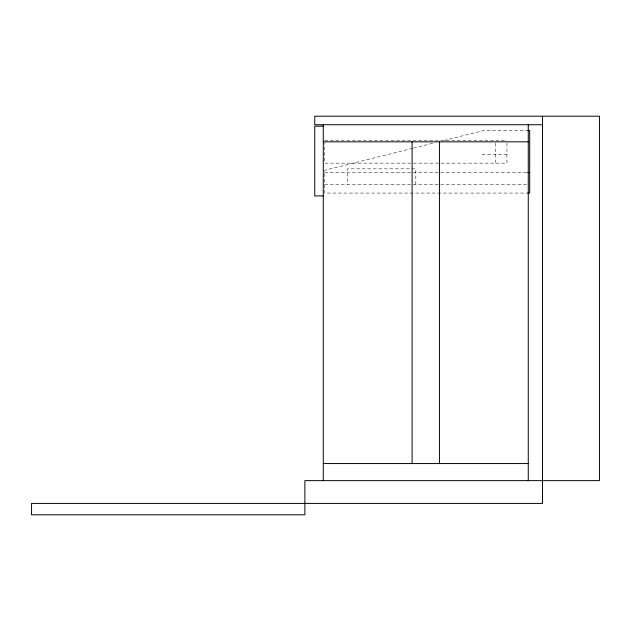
<?xml version="1.0" encoding="UTF-8"?>
<svg xmlns="http://www.w3.org/2000/svg" width="631" height="631" viewBox="0 0 631 631"><rect width="100%" height="100%" fill="white"/><g stroke="black" fill="none" stroke-linecap="round" stroke-linejoin="round"><path stroke-width="0.47" stroke-dasharray="3.15 2.37" d="M412.54 148.34L324.705 170.299L324.705 193.07L527.721 193.07M413.494 148.096L434.499 142.851M444.043 140.461L484.143 130.436L527.761 130.436M324.705 140.366L506.922 140.366M481.981 154.603L506.922 154.603M324.705 172.571L526.735 172.571M324.705 184.536L526.735 184.536M506.922 143.213L506.922 163.145L324.705 163.145L324.705 143.213M495.532 143.213L495.532 163.145M415.813 184.536L415.813 168.84L347.476 168.84L347.476 184.536"/><path stroke-width="0.95" d="M542.51 124.741L314.735 124.741L314.735 116.199L599.45 116.199L599.45 480.633L304.876 480.633L304.876 514.801L31.55 514.801L31.55 503.412L542.51 503.412L542.51 116.199M323.277 126.168L314.735 126.168L314.735 195.918L323.277 195.918M527.761 130.436L529.693 130.436L529.693 193.07L527.721 193.07M323.277 141.825L528.273 141.825M527.721 172.571L529.693 172.571M323.277 463.548L528.273 463.548M528.273 124.741L528.273 480.633M439.444 141.825L439.444 463.548M412.106 141.825L412.106 463.548M323.277 124.741L323.277 480.633"/></g></svg>
